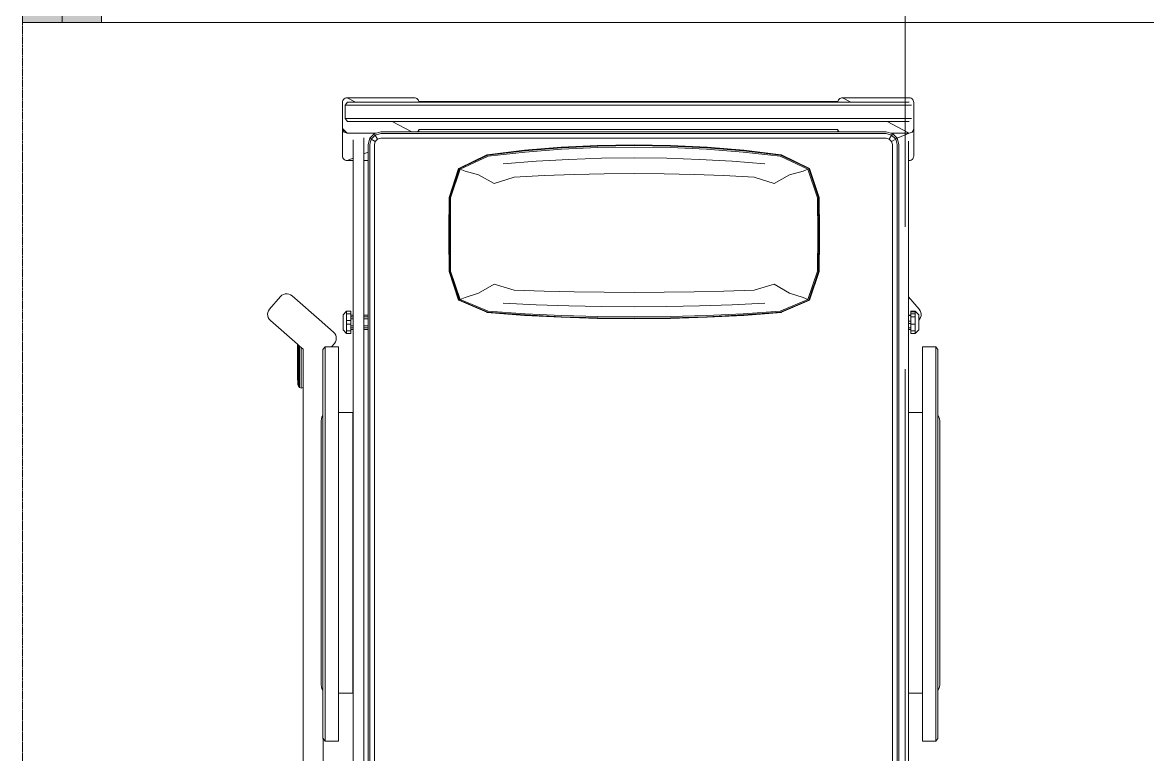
# Model space of a CAD drawing. Header units: millimetres. Extents: x -280308 to 6402717, y -14 to 2073074.
# Drawn here: x -29117 to -26982, y 569759 to 571148 of the extents above; entities that cross this region are included whole.
import ezdxf
from ezdxf.enums import TextEntityAlignment as Align

# ---------------------------------------------------------------- set-up
doc = ezdxf.new("R2010")
doc.units = ezdxf.units.MM
doc.linetypes.add('ACAD_ISO08W100', pattern=[36, 24, -3, 6, -3])
doc.linetypes.add('DASHED2', pattern=[0.375, 0.25, -0.125])
doc.layers.get('0').update_dxf_attribs({"lineweight": 0})
for name, color, linetype, lineweight in [('A-ALINE-1', 91, 'Continuous', 20), ('A-ALINE-6', 117, 'Continuous', 9), ('A-ANNOTATION', 144, 'Continuous', 0), ('A-FURN-EQPM', 177, 'Continuous', 0)]:
    doc.layers.add(name, color=color, linetype=linetype, lineweight=lineweight)
doc.layers.add('A-FILL-1', color=7, linetype='Continuous', lineweight=0, true_color=0x454545)
doc.layers.add('A-TEXT', color=254, linetype='Continuous')
doc.styles.get("Standard").update_dxf_attribs({"font": 'arial.ttf'})

# ---------------------------------------------------------------- blocks, each defined once
blk = doc.blocks.new('A$Ccf87384a')
blk.add_wipeout([(-75, 75), (75, 75), (75, -75), (-75, -75)])
blk.add_wipeout([(-75, -75), (-75, 75), (75, 75), (75, -75)])
at = {"layer": 'A-FILL-1', "ltscale": 0.25}
h = blk.add_hatch(color=256, dxfattribs=at)
h.dxf.hatch_style = 1
h.paths.add_polyline_path([(-75, -75), (-75, 75), (75, 75), (75, -75)])
at = {"layer": 'A-ALINE-1'}
blk.add_lwpolyline([(-75, -75), (-75, 75), (75, 75), (75, -75)], close=True, dxfattribs=at)
at = {"layer": 'A-FILL-1', "ltscale": 0.25}
for p, q in [((0, 75), (0, -75)), ((-75, 0), (75, 0))]:
    blk.add_line(p, q, dxfattribs=at)
blk = doc.blocks.new('A$Cf856f872')
at = {"layer": 'A-ALINE-6'}
blk.add_lwpolyline([(17047.8, -3397), (21497.8, -3397), (21497.8, -3547), (17047.8, -3547)], close=True, dxfattribs=at)
at = {"ltscale": 0.25}
blk.add_blockref('A$Ccf87384a', (16972.8, -3472), dxfattribs=at)
blk = doc.blocks.new('A$C872eac23')
at = {"color": 0, "linetype": 'ByBlock', "lineweight": -2}
for p, q in [((-0.5429, -0.0018), (-0.5426, 0.0002)), ((-0.5426, 0.0002), (-0.542, 0.0021)), ((-0.542, 0.0021), (-0.5409, 0.0037)), ((-0.5409, 0.0037), (-0.5396, 0.0051)), ((-0.5396, 0.0051), (-0.5379, 0.0061)), ((-0.5379, 0.0061), (-0.536, 0.0068)), ((-0.536, 0.0068), (-0.534, 0.007)), ((-0.534, 0.007), (-0.4063, 0.007)), ((-0.534, 0.007), (-0.518, -0.0014)), ((-0.4063, 0.007), (-0.4046, 0.0069)), ((-0.4046, 0.0069), (-0.4029, 0.0063)), ((-0.4029, 0.0063), (-0.4014, 0.0055)), ((-0.4014, 0.0055), (-0.4001, 0.0045)), ((-0.4001, 0.0045), (-0.399, 0.0031)), ((-0.399, 0.0031), (-0.3982, 0.0017)), ((-0.3982, 0.0017), (-0.3977, 0)), ((-0.3977, 0), (0.3977, 0)), ((0.3977, 0), (0.3982, 0.0017)), ((0.3982, 0.0017), (0.399, 0.0032)), ((0.399, 0.0032), (0.4001, 0.0045)), ((0.4001, 0.0045), (0.4014, 0.0055)), ((0.4014, 0.0055), (0.4029, 0.0063)), ((0.4029, 0.0063), (0.4046, 0.0069)), ((0.4046, 0.0069), (0.4064, 0.007)), ((0.4064, 0.007), (0.5327, 0.007)), ((0.4064, 0.007), (0.4222, -0.0014)), ((0.5327, 0.007), (0.5348, 0.0068)), ((0.5348, 0.0068), (0.5366, 0.0061)), ((0.5366, 0.0061), (0.5383, 0.0051)), ((0.5383, 0.0051), (0.5396, 0.0037)), ((0.5396, 0.0037), (0.5407, 0.0021)), ((0.5407, 0.0021), (0.5413, 0.0002)), ((0.5413, 0.0002), (0.5416, -0.0018)), ((-0.5429, -0.0511), (-0.5429, -0.0018)), ((-0.5333, -0.0014), (-0.5378, -0.0071)), ((-0.5378, -0.0071), (-0.5378, -0.0321)), ((-0.5378, -0.0071), (0.5376, -0.0071)), ((-0.5333, -0.0014), (-0.518, -0.0014)), ((0.4222, -0.0014), (-0.518, -0.0014)), ((0.5331, -0.0014), (0.4222, -0.0014)), ((0.5416, -0.0018), (0.5416, -0.0511)), ((-0.5333, -0.0378), (-0.5378, -0.0321)), ((-0.5378, -0.0321), (0.5376, -0.0321)), ((-0.5333, -0.0378), (-0.4486, -0.0378)), ((-0.4486, -0.0378), (-0.4109, -0.0575)), ((-0.4486, -0.0378), (0.4909, -0.0378)), ((0.4909, -0.0378), (0.5317, -0.0594)), ((0.5331, -0.0378), (0.4909, -0.0378)), ((-0.5429, -0.1034), (-0.5429, -0.0511)), ((-0.5426, -0.0531), (-0.5429, -0.0511)), ((-0.534, -0.06), (-0.5429, -0.0511)), ((-0.542, -0.055), (-0.5426, -0.0531)), ((-0.5409, -0.0566), (-0.542, -0.055)), ((-0.5396, -0.058), (-0.5409, -0.0566)), ((-0.5379, -0.0591), (-0.5396, -0.058)), ((-0.536, -0.0597), (-0.5379, -0.0591)), ((-0.534, -0.06), (-0.536, -0.0597)), ((-0.479, -0.06), (-0.534, -0.06)), ((-0.4821, -0.0608), (-0.4909, -0.0696)), ((-0.4805, -0.0636), (-0.4881, -0.0712)), ((-0.479, -0.06), (-0.4821, -0.0608)), ((-0.4821, -0.0608), (-0.4805, -0.0636)), ((-0.47, -0.0608), (-0.4805, -0.0636)), ((-0.4805, -0.0636), (-0.476, -0.0712)), ((-0.47, -0.0575), (-0.479, -0.06)), ((-0.4109, -0.0575), (-0.47, -0.0575)), ((-0.47, -0.0608), (0.4892, -0.0608)), ((-0.4003, -0.0575), (-0.4109, -0.0575)), ((-0.4001, -0.0574), (-0.4003, -0.0575)), ((-0.4003, -0.0575), (-0.3977, -0.0575)), ((-0.399, -0.0561), (-0.4001, -0.0574)), ((-0.3982, -0.0546), (-0.399, -0.0561)), ((-0.3977, -0.0529), (-0.3982, -0.0546)), ((-0.3977, -0.0575), (-0.3977, -0.0529)), ((0.3977, -0.0529), (-0.3977, -0.0529)), ((-0.3977, -0.0575), (0.3977, -0.0575)), ((0.3982, -0.0546), (0.3977, -0.0529)), ((0.3977, -0.0529), (0.3977, -0.0575)), ((0.4003, -0.0575), (0.3977, -0.0575)), ((0.399, -0.0561), (0.3982, -0.0546)), ((0.4001, -0.0574), (0.399, -0.0561)), ((0.4003, -0.0575), (0.4001, -0.0574)), ((0.4892, -0.0575), (0.4003, -0.0575)), ((0.4982, -0.06), (0.4892, -0.0575)), ((0.4996, -0.0636), (0.4892, -0.0608)), ((0.4996, -0.0636), (0.4952, -0.0712)), ((0.5327, -0.06), (0.4982, -0.06)), ((0.5013, -0.0608), (0.4982, -0.06)), ((0.5013, -0.0608), (0.4996, -0.0636)), ((0.5073, -0.0712), (0.4996, -0.0636)), ((0.5099, -0.0694), (0.5013, -0.0608)), ((0.5099, -0.0694), (0.5327, -0.06)), ((0.5317, -0.0595), (0.5317, -0.0594)), ((0.5317, -0.0594), (0.5327, -0.06)), ((0.5348, -0.0597), (0.5327, -0.06)), ((0.5366, -0.0591), (0.5348, -0.0597)), ((0.5383, -0.058), (0.5366, -0.0591)), ((0.5396, -0.0566), (0.5383, -0.058)), ((0.5407, -0.055), (0.5396, -0.0566)), ((0.5413, -0.0531), (0.5407, -0.055)), ((0.5416, -0.0511), (0.5413, -0.0531)), ((0.5416, -0.1034), (0.5416, -0.0511)), ((-0.5224, -0.0729), (-0.5224, -0.1075)), ((-0.5019, -0.0991), (-0.5019, -0.0687)), ((-0.4909, -0.0696), (-0.4941, -0.0817)), ((-0.4941, -0.0817), (-0.4941, -0.0959)), ((-0.4909, -0.0696), (-0.4881, -0.0712)), ((-0.4881, -0.0712), (-0.4909, -0.0817)), ((-0.4909, -2.1111), (-0.4909, -0.0817)), ((-0.4881, -0.0712), (-0.4805, -0.0757)), ((-0.4805, -0.0757), (-0.4821, -0.0817)), ((-0.4821, -2.1111), (-0.4821, -0.0817)), ((-0.476, -0.0712), (-0.4805, -0.0757)), ((-0.47, -0.0696), (-0.476, -0.0712)), ((-0.47, -0.0696), (0.4892, -0.0696)), ((-0.0584, -0.0835), (-0.1276, -0.0868)), ((-0.127, -0.0881), (-0.0581, -0.0849)), ((-0.0584, -0.0835), (0.0109, -0.0824)), ((-0.0581, -0.0849), (0.0109, -0.0838)), ((0.0801, -0.0835), (0.0109, -0.0824)), ((0.0109, -0.0838), (0.0798, -0.0849)), ((0.0798, -0.0849), (0.1487, -0.0881)), ((0.0801, -0.0835), (0.1493, -0.0868)), ((0.4952, -0.0712), (0.4892, -0.0696)), ((0.4996, -0.0757), (0.4952, -0.0712)), ((0.5073, -0.0712), (0.4996, -0.0757)), ((0.5013, -0.0817), (0.4996, -0.0757)), ((0.5013, -0.0817), (0.5013, -1.3546)), ((0.5101, -0.0696), (0.5073, -0.0712)), ((0.5101, -0.0817), (0.5073, -0.0712)), ((0.5101, -0.0696), (0.5099, -0.0694)), ((0.5133, -0.0817), (0.5101, -0.0696)), ((0.5101, -0.0817), (0.5101, -1.3546)), ((0.5133, -0.0817), (0.5133, -1.3546)), ((0.5317, -0.1122), (0.5317, -0.0752)), ((-0.5429, -0.1034), (-0.5426, -0.1054)), ((-0.5426, -0.1054), (-0.542, -0.1072)), ((-0.5019, -0.0991), (-0.4941, -0.0959)), ((-0.5019, -0.1122), (-0.5019, -0.0991)), ((-0.4941, -0.0959), (-0.4941, -0.1122)), ((-0.2688, -0.1013), (-0.3218, -0.127)), ((-0.3205, -0.1274), (-0.2669, -0.1017)), ((-0.266, -0.1035), (-0.3191, -0.1286)), ((-0.2688, -0.1013), (-0.2681, -0.1009)), ((-0.1973, -0.0925), (-0.2681, -0.1009)), ((-0.2669, -0.1017), (-0.1965, -0.0936)), ((-0.196, -0.096), (-0.266, -0.1035)), ((-0.1973, -0.0925), (-0.1276, -0.0868)), ((-0.1965, -0.0936), (-0.127, -0.0881)), ((-0.1268, -0.0907), (-0.196, -0.096)), ((-0.058, -0.0875), (-0.1268, -0.0907)), ((0.0109, -0.0865), (-0.058, -0.0875)), ((0.0797, -0.0875), (0.0109, -0.0865)), ((0.1485, -0.0907), (0.0797, -0.0875)), ((0.2178, -0.096), (0.1485, -0.0907)), ((0.1487, -0.0881), (0.2182, -0.0936)), ((0.2191, -0.0925), (0.1493, -0.0868)), ((0.2878, -0.1035), (0.2178, -0.096)), ((0.2182, -0.0936), (0.2887, -0.1017)), ((0.2191, -0.0925), (0.2898, -0.1009)), ((0.3408, -0.1286), (0.2878, -0.1035)), ((0.2887, -0.1017), (0.3422, -0.1274)), ((0.2906, -0.1013), (0.2898, -0.1009)), ((0.2906, -0.1013), (0.3435, -0.127)), ((0.5407, -0.1072), (0.5413, -0.1054)), ((0.5413, -0.1054), (0.5416, -0.1034)), ((-0.542, -0.1072), (-0.5409, -0.1089)), ((-0.5409, -0.1089), (-0.5396, -0.1103)), ((-0.5396, -0.1103), (-0.5379, -0.1113)), ((-0.5379, -0.1113), (-0.536, -0.112)), ((-0.536, -0.112), (-0.534, -0.1122)), ((-0.534, -0.1122), (-0.5224, -0.1075)), ((-0.534, -0.1122), (-0.5224, -0.1122)), ((-0.5224, -0.1075), (-0.5224, -0.1122)), ((-0.5224, -0.1122), (-0.5224, -0.4056)), ((-0.5019, -0.1122), (-0.4941, -0.1122)), ((-0.5019, -0.4056), (-0.5019, -0.1122)), ((-0.4941, -0.4056), (-0.4941, -0.1122)), ((-0.3223, -0.1273), (-0.3405, -0.1824)), ((-0.3218, -0.127), (-0.3404, -0.1823)), ((-0.3392, -0.1825), (-0.3205, -0.1274)), ((-0.3218, -0.127), (-0.3223, -0.1273)), ((-0.3205, -0.1274), (-0.3218, -0.127)), ((-0.1752, -0.1134), (-0.2375, -0.1183)), ((-0.1752, -0.1134), (-0.1131, -0.1099)), ((-0.0511, -0.1078), (-0.1131, -0.1099)), ((-0.0511, -0.1078), (0.0109, -0.1071)), ((0.0729, -0.1078), (0.0109, -0.1071)), ((0.0729, -0.1078), (0.1348, -0.1099)), ((0.1969, -0.1134), (0.1348, -0.1099)), ((0.1969, -0.1134), (0.2592, -0.1183)), ((0.3435, -0.127), (0.3422, -0.1274)), ((0.3422, -0.1274), (0.3609, -0.1825)), ((0.344, -0.1273), (0.3435, -0.127)), ((0.3435, -0.127), (0.3621, -0.1823)), ((0.3623, -0.1824), (0.344, -0.1273)), ((0.5317, -0.1122), (0.5327, -0.1122)), ((0.5317, -0.371), (0.5317, -0.1122)), ((0.5327, -0.1122), (0.5348, -0.112)), ((0.5348, -0.112), (0.5366, -0.1113)), ((0.5366, -0.1113), (0.5383, -0.1103)), ((0.5383, -0.1103), (0.5396, -0.1089)), ((0.5396, -0.1089), (0.5407, -0.1072)), ((-0.3191, -0.1286), (-0.3374, -0.1831)), ((-0.3096, -0.1319), (-0.3191, -0.1286)), ((-0.2843, -0.1394), (-0.3096, -0.1319)), ((-0.2551, -0.1558), (-0.2843, -0.1394)), ((-0.2166, -0.1437), (-0.2551, -0.1558)), ((-0.1597, -0.1406), (-0.2166, -0.1437)), ((-0.1028, -0.1384), (-0.1597, -0.1406)), ((-0.046, -0.137), (-0.1028, -0.1384)), ((0.0109, -0.1366), (-0.046, -0.137)), ((0.0677, -0.137), (0.0109, -0.1366)), ((0.1246, -0.1384), (0.0677, -0.137)), ((0.1814, -0.1406), (0.1246, -0.1384)), ((0.2384, -0.1437), (0.1814, -0.1406)), ((0.2768, -0.1558), (0.2384, -0.1437)), ((0.306, -0.1394), (0.2768, -0.1558)), ((0.3314, -0.1319), (0.306, -0.1394)), ((0.3314, -0.1319), (0.3408, -0.1286)), ((0.3591, -0.1831), (0.3408, -0.1286)), ((-0.3408, -0.246), (-0.3404, -0.1823)), ((-0.3405, -0.1824), (-0.3408, -0.246)), ((-0.3398, -0.2526), (-0.3392, -0.1825)), ((-0.3374, -0.1831), (-0.3379, -0.2526)), ((0.3596, -0.2526), (0.3591, -0.1831)), ((0.3609, -0.1825), (0.3615, -0.2526)), ((0.3626, -0.246), (0.3621, -0.1823)), ((0.3626, -0.246), (0.3623, -0.1824)), ((-0.3409, -0.2526), (-0.3408, -0.246)), ((-0.3409, -0.2526), (-0.3408, -0.2592)), ((-0.3392, -0.3227), (-0.3398, -0.2526)), ((-0.3379, -0.2526), (-0.3374, -0.3221)), ((0.3591, -0.3221), (0.3596, -0.2526)), ((0.3615, -0.2526), (0.3609, -0.3227)), ((0.3626, -0.2526), (0.3626, -0.246)), ((0.3626, -0.2526), (0.3626, -0.2592)), ((-0.3408, -0.2592), (-0.3405, -0.3228)), ((-0.3408, -0.2592), (-0.3404, -0.3229)), ((0.3626, -0.2592), (0.3621, -0.3229)), ((0.3623, -0.3228), (0.3626, -0.2592)), ((-0.3405, -0.3228), (-0.3223, -0.377)), ((-0.3218, -0.3773), (-0.3404, -0.3229)), ((-0.3205, -0.3769), (-0.3392, -0.3227)), ((-0.3374, -0.3221), (-0.3191, -0.3756)), ((0.3408, -0.3756), (0.3591, -0.3221)), ((0.3609, -0.3227), (0.3422, -0.3769)), ((0.3435, -0.3773), (0.3621, -0.3229)), ((0.344, -0.377), (0.3623, -0.3228)), ((-0.2843, -0.3637), (-0.2551, -0.3469)), ((-0.2166, -0.3578), (-0.2551, -0.3469)), ((-0.1597, -0.3597), (-0.2166, -0.3578)), ((-0.1028, -0.3612), (-0.1597, -0.3597)), ((-0.046, -0.362), (-0.1028, -0.3612)), ((0.0109, -0.3623), (-0.046, -0.362)), ((0.0677, -0.362), (0.0109, -0.3623)), ((0.1246, -0.3612), (0.0677, -0.362)), ((0.1814, -0.3597), (0.1246, -0.3612)), ((0.2384, -0.3578), (0.1814, -0.3597)), ((0.2768, -0.3469), (0.2384, -0.3578)), ((0.2768, -0.3469), (0.306, -0.3637)), ((-0.681, -0.3941), (-0.6601, -0.3701)), ((-0.6601, -0.3701), (-0.6575, -0.3677)), ((-0.6575, -0.3677), (-0.6545, -0.3661)), ((-0.6545, -0.3661), (-0.6512, -0.3651)), ((-0.6512, -0.3651), (-0.6479, -0.3649)), ((-0.6479, -0.3649), (-0.6445, -0.3654)), ((-0.6445, -0.3654), (-0.6414, -0.3667)), ((-0.6414, -0.3667), (-0.6384, -0.3687)), ((-0.6384, -0.3687), (-0.5819, -0.4181)), ((-0.3223, -0.377), (-0.3218, -0.3773)), ((-0.3218, -0.3773), (-0.3205, -0.3769)), ((-0.2688, -0.4001), (-0.3218, -0.3773)), ((-0.2669, -0.3997), (-0.3205, -0.3769)), ((-0.3096, -0.3719), (-0.3191, -0.3756)), ((-0.3191, -0.3756), (-0.266, -0.3979)), ((-0.3096, -0.3719), (-0.2843, -0.3637)), ((-0.1752, -0.3857), (-0.2375, -0.3827)), ((0.1969, -0.3857), (0.2592, -0.3827)), ((0.2878, -0.3979), (0.3408, -0.3756)), ((0.3422, -0.3769), (0.2887, -0.3997)), ((0.2906, -0.4001), (0.3435, -0.3773)), ((0.306, -0.3637), (0.3314, -0.3719)), ((0.3314, -0.3719), (0.3408, -0.3756)), ((0.3422, -0.3769), (0.3435, -0.3773)), ((0.3435, -0.3773), (0.344, -0.377)), ((0.5317, -0.371), (0.5519, -0.3941)), ((0.5317, -0.4056), (0.5317, -0.371)), ((-0.6848, -0.4035), (-0.6843, -0.4002)), ((-0.6846, -0.4069), (-0.6848, -0.4035)), ((-0.6843, -0.4002), (-0.683, -0.397)), ((-0.683, -0.397), (-0.681, -0.3941)), ((-0.5348, -0.3981), (-0.5416, -0.405)), ((-0.5416, -0.405), (-0.5416, -0.4332)), ((-0.5267, -0.3981), (-0.5348, -0.3981)), ((-0.5348, -0.3981), (-0.5348, -0.403)), ((-0.5267, -0.403), (-0.5348, -0.403)), ((-0.5348, -0.4154), (-0.5348, -0.403)), ((-0.5267, -0.3981), (-0.5267, -0.403)), ((-0.5267, -0.4056), (-0.5267, -0.403)), ((-0.5224, -0.4056), (-0.5267, -0.4056)), ((-0.5267, -0.4056), (-0.5267, -0.4087)), ((-0.5224, -0.4056), (-0.5224, -0.4087)), ((-0.4941, -0.4056), (-0.5019, -0.4056)), ((-0.5019, -0.4087), (-0.5019, -0.4056)), ((-0.4941, -0.4056), (-0.4941, -0.4087)), ((-0.2681, -0.4005), (-0.2688, -0.4001)), ((-0.1973, -0.406), (-0.2681, -0.4005)), ((-0.1965, -0.4049), (-0.2669, -0.3997)), ((-0.266, -0.3979), (-0.196, -0.4027)), ((-0.127, -0.4085), (-0.1965, -0.4049)), ((-0.196, -0.4027), (-0.1268, -0.4061)), ((-0.1752, -0.3857), (-0.1131, -0.388)), ((-0.0511, -0.3893), (-0.1131, -0.388)), ((-0.0511, -0.3893), (0.0109, -0.3898)), ((0.0729, -0.3893), (0.0109, -0.3898)), ((0.0729, -0.3893), (0.1348, -0.388)), ((0.1969, -0.3857), (0.1348, -0.388)), ((0.1485, -0.4061), (0.2178, -0.4027)), ((0.2182, -0.4049), (0.1487, -0.4085)), ((0.2178, -0.4027), (0.2878, -0.3979)), ((0.2887, -0.3997), (0.2182, -0.4049)), ((0.2191, -0.406), (0.2898, -0.4005)), ((0.2898, -0.4005), (0.2906, -0.4001)), ((0.5363, -0.4056), (0.5317, -0.4056)), ((0.5317, -0.4064), (0.5317, -0.4056)), ((0.5363, -0.3993), (0.5363, -0.3981)), ((0.5444, -0.3981), (0.5363, -0.3981)), ((0.5363, -0.403), (0.5363, -0.3993)), ((0.5363, -0.3993), (0.5444, -0.3993)), ((0.5363, -0.403), (0.5363, -0.4056)), ((0.5363, -0.403), (0.5444, -0.403)), ((0.5363, -0.4064), (0.5363, -0.4056)), ((0.5444, -0.3993), (0.5444, -0.3981)), ((0.5511, -0.405), (0.5444, -0.3981)), ((0.5444, -0.403), (0.5444, -0.3993)), ((0.5444, -0.4086), (0.5444, -0.403)), ((0.5511, -0.4149), (0.5511, -0.405)), ((0.5519, -0.3941), (0.5539, -0.397)), ((0.5539, -0.397), (0.5551, -0.4002)), ((0.5551, -0.4002), (0.5556, -0.4035)), ((0.5556, -0.4035), (0.5554, -0.4069)), ((-0.6836, -0.4101), (-0.6846, -0.4069)), ((-0.6819, -0.4131), (-0.6836, -0.4101)), ((-0.6796, -0.4157), (-0.6819, -0.4131)), ((-0.6281, -0.4607), (-0.6796, -0.4157)), ((-0.5819, -0.4181), (-0.5817, -0.4182)), ((-0.5819, -0.4181), (-0.5817, -0.4183)), ((-0.5817, -0.4183), (-0.5817, -0.4182)), ((-0.5817, -0.4182), (-0.5811, -0.4188)), ((-0.5817, -0.4183), (-0.5811, -0.4188)), ((-0.5811, -0.4188), (-0.5596, -0.4376)), ((-0.5267, -0.4154), (-0.5348, -0.4154)), ((-0.5348, -0.4154), (-0.5348, -0.4227)), ((-0.5267, -0.4227), (-0.5348, -0.4227)), ((-0.5348, -0.4352), (-0.5348, -0.4227)), ((-0.5224, -0.4087), (-0.5267, -0.4087)), ((-0.5267, -0.4087), (-0.5267, -0.4123)), ((-0.5224, -0.4123), (-0.5267, -0.4123)), ((-0.5267, -0.4123), (-0.5267, -0.4154)), ((-0.5267, -0.4154), (-0.5267, -0.4227)), ((-0.5267, -0.4227), (-0.5267, -0.4258)), ((-0.5224, -0.4258), (-0.5267, -0.4258)), ((-0.5267, -0.4258), (-0.5267, -0.4294)), ((-0.5224, -0.4087), (-0.5224, -0.4123)), ((-0.5224, -0.4123), (-0.5224, -0.4258)), ((-0.5224, -0.4258), (-0.5224, -0.4294)), ((-0.4941, -0.4087), (-0.5019, -0.4087)), ((-0.5019, -0.4123), (-0.5019, -0.4087)), ((-0.4941, -0.4123), (-0.5019, -0.4123)), ((-0.5019, -0.4258), (-0.5019, -0.4123)), ((-0.4941, -0.4258), (-0.5019, -0.4258)), ((-0.5019, -0.4294), (-0.5019, -0.4258)), ((-0.4941, -0.4087), (-0.4941, -0.4123)), ((-0.4941, -0.4123), (-0.4941, -0.4258)), ((-0.4941, -0.4258), (-0.4941, -0.4294)), ((-0.1973, -0.406), (-0.1276, -0.4096)), ((-0.0584, -0.4117), (-0.1276, -0.4096)), ((-0.0581, -0.4105), (-0.127, -0.4085)), ((-0.1268, -0.4061), (-0.058, -0.4081)), ((-0.0584, -0.4117), (0.0109, -0.4124)), ((0.0109, -0.4112), (-0.0581, -0.4105)), ((-0.058, -0.4081), (0.0109, -0.4088)), ((0.0109, -0.4088), (0.0797, -0.4081)), ((0.0798, -0.4105), (0.0109, -0.4112)), ((0.0801, -0.4117), (0.0109, -0.4124)), ((0.0797, -0.4081), (0.1485, -0.4061)), ((0.1487, -0.4085), (0.0798, -0.4105)), ((0.0801, -0.4117), (0.1493, -0.4096)), ((0.2191, -0.406), (0.1493, -0.4096)), ((0.5317, -0.4064), (0.5363, -0.4064)), ((0.5317, -0.4167), (0.5317, -0.4064)), ((0.5317, -0.4167), (0.5363, -0.4167)), ((0.5317, -0.4214), (0.5317, -0.4167)), ((0.5317, -0.4214), (0.5363, -0.4214)), ((0.5317, -0.4294), (0.5317, -0.4214)), ((0.5363, -0.4086), (0.5363, -0.4064)), ((0.5363, -0.4086), (0.5444, -0.4086)), ((0.5363, -0.4086), (0.5363, -0.4167)), ((0.5363, -0.4214), (0.5363, -0.4167)), ((0.5363, -0.4227), (0.5363, -0.4214)), ((0.5363, -0.4227), (0.5444, -0.4227)), ((0.5363, -0.4294), (0.5363, -0.4227)), ((0.5444, -0.4086), (0.5444, -0.4227)), ((0.5444, -0.4227), (0.5444, -0.4352)), ((0.5528, -0.4131), (0.5511, -0.4149)), ((0.5511, -0.4332), (0.5511, -0.4149)), ((0.5545, -0.4101), (0.5528, -0.4131)), ((0.5554, -0.4069), (0.5545, -0.4101)), ((-0.5596, -0.4376), (-0.5572, -0.4403)), ((-0.5572, -0.4403), (-0.5555, -0.4433)), ((-0.5555, -0.4433), (-0.5546, -0.4465)), ((-0.5546, -0.4465), (-0.5544, -0.4498)), ((-0.5348, -0.4401), (-0.5416, -0.4332)), ((-0.5267, -0.4352), (-0.5348, -0.4352)), ((-0.5348, -0.4401), (-0.5348, -0.4352)), ((-0.5267, -0.4401), (-0.5348, -0.4401)), ((-0.5224, -0.4294), (-0.5267, -0.4294)), ((-0.5267, -0.4326), (-0.5267, -0.4294)), ((-0.5224, -0.4326), (-0.5267, -0.4326)), ((-0.5267, -0.4352), (-0.5267, -0.4326)), ((-0.5267, -0.4352), (-0.5267, -0.4401)), ((-0.5224, -0.4294), (-0.5224, -0.4326)), ((-0.5224, -0.4326), (-0.5224, -1.7081)), ((-0.4941, -0.4294), (-0.5019, -0.4294)), ((-0.5019, -0.4326), (-0.5019, -0.4294)), ((-0.4941, -0.4326), (-0.5019, -0.4326)), ((-0.5019, -0.4326), (-0.5019, -1.7083)), ((-0.4941, -0.4294), (-0.4941, -0.4326)), ((-0.4941, -0.4326), (-0.4941, -1.7084)), ((0.5317, -0.4294), (0.5363, -0.4294)), ((0.5317, -0.4326), (0.5317, -0.4294)), ((0.5317, -0.4326), (0.5363, -0.4326)), ((0.5317, -0.4326), (0.5317, -0.5902)), ((0.5363, -0.4294), (0.5363, -0.4326)), ((0.5363, -0.4326), (0.5363, -0.4352)), ((0.5363, -0.4352), (0.5444, -0.4352)), ((0.5363, -0.4352), (0.5363, -0.4401)), ((0.5363, -0.4401), (0.5444, -0.4401)), ((0.5444, -0.4401), (0.5511, -0.4332)), ((0.5444, -0.4352), (0.5444, -0.4401)), ((-0.6272, -0.4615), (-0.6281, -0.4607)), ((-0.6281, -0.4607), (-0.6281, -0.5289)), ((-0.6264, -0.4622), (-0.6272, -0.4615)), ((-0.6272, -0.5292), (-0.6272, -0.4615)), ((-0.624, -0.4643), (-0.6264, -0.4622)), ((-0.6264, -0.4622), (-0.6264, -0.5406)), ((-0.6208, -0.4671), (-0.624, -0.4643)), ((-0.624, -0.4643), (-0.624, -0.543)), ((-0.6176, -0.4699), (-0.6208, -0.4671)), ((-0.6208, -0.4671), (-0.6208, -0.5438)), ((-0.5757, -0.4657), (-0.5798, -0.471)), ((-0.5637, -0.4657), (-0.5757, -0.4657)), ((-0.5757, -1.2141), (-0.5757, -0.4657)), ((-0.5581, -0.4593), (-0.5637, -0.4657)), ((-0.5502, -0.4657), (-0.5637, -0.4657)), ((-0.5561, -0.4564), (-0.5581, -0.4593)), ((-0.5549, -0.4532), (-0.5561, -0.4564)), ((-0.5544, -0.4498), (-0.5549, -0.4532)), ((-0.5502, -0.5902), (-0.5502, -0.4657)), ((0.5834, -0.4657), (0.5579, -0.4657)), ((0.5579, -0.5902), (0.5579, -0.4657)), ((0.5875, -0.471), (0.5834, -0.4657)), ((0.5834, -1.2141), (0.5834, -0.4657)), ((-0.6176, -0.4699), (-0.6176, -0.543)), ((-0.5798, -0.5962), (-0.5798, -0.471)), ((0.5875, -0.471), (0.5875, -0.5962)), ((-0.6281, -0.5289), (-0.6272, -0.5292)), ((-0.6272, -0.5374), (-0.6272, -0.5292)), ((-0.6272, -0.5374), (-0.6264, -0.5406)), ((-0.6264, -0.5406), (-0.624, -0.543)), ((-0.624, -0.543), (-0.6208, -0.5438)), ((-0.6208, -0.5438), (-0.6176, -0.543)), ((-0.6176, -0.543), (-0.6176, -1.6843)), ((-0.5798, -0.5962), (-0.5816, -0.5991)), ((-0.5798, -1.1173), (-0.5798, -0.5962)), ((-0.5231, -0.5902), (-0.5502, -0.5902)), ((-0.5502, -1.1233), (-0.5502, -0.5902)), ((-0.5231, -1.1233), (-0.5231, -0.5902)), ((0.5317, -0.5902), (0.5579, -0.5902)), ((0.5317, -1.1233), (0.5317, -0.5902)), ((0.5579, -0.5902), (0.5579, -1.1233)), ((0.5875, -0.5962), (0.5893, -0.5991)), ((0.5875, -0.5962), (0.5875, -1.1173)), ((-0.5828, -0.6024), (-0.5832, -0.6061)), ((-0.5832, -0.6061), (-0.5832, -1.1074)), ((-0.5816, -0.5991), (-0.5828, -0.6024)), ((0.5893, -0.5991), (0.5905, -0.6024)), ((0.5905, -0.6024), (0.5909, -0.6061)), ((0.5909, -0.6061), (0.5909, -1.1074)), ((-0.5832, -1.1074), (-0.5828, -1.1111)), ((0.5909, -1.1074), (0.5905, -1.1111)), ((-0.5828, -1.1111), (-0.5816, -1.1144)), ((-0.5816, -1.1144), (-0.5798, -1.1173)), ((-0.5798, -1.1173), (-0.5798, -1.2088)), ((-0.5502, -1.1233), (-0.5231, -1.1233)), ((-0.5502, -1.2141), (-0.5502, -1.1233)), ((0.5579, -1.1233), (0.5317, -1.1233)), ((0.5317, -1.3546), (0.5317, -1.1233)), ((0.5579, -1.2141), (0.5579, -1.1233)), ((0.5893, -1.1144), (0.5875, -1.1173)), ((0.5875, -1.1173), (0.5875, -1.2088)), ((0.5905, -1.1111), (0.5893, -1.1144)), ((-0.5795, -1.2092), (-0.5798, -1.2088)), ((-0.5795, -1.2092), (-0.5795, -1.6803)), ((-0.5757, -1.2141), (-0.5795, -1.2092)), ((-0.5757, -1.2141), (-0.5502, -1.2141)), ((0.5579, -1.2141), (0.5834, -1.2141)), ((0.5875, -1.2088), (0.5834, -1.2141))]:
    blk.add_line(p, q, dxfattribs=at)
blk = doc.blocks.new('A$C3304e30a')
at = {"color": 0, "linetype": 'DASHED2', "lineweight": -2, "ltscale": 6}
blk.add_lwpolyline([(4750, -1800), (4750, -5800), (7050, -5800), (7050, -1800)], close=True, dxfattribs=at)
at = {"color": 0, "linetype": 'ByBlock', "lineweight": -2, "xscale": 1000.000000000002, "yscale": 1000.000000000002, "zscale": 1000.000000000002}
blk.add_blockref('A$C872eac23', (5900, -1950), dxfattribs=at)
blk = doc.blocks.new('*U552')
at = {"layer": 'A-ANNOTATION', "linetype": 'ACAD_ISO08W100', "ltscale": 0.25}
blk.add_lwpolyline([(0, -5), (0, -90.5606)], dxfattribs=at)
at = {"layer": 'A-TEXT'}
blk.add_attdef('N', text='', height=0.9, dxfattribs=at).set_placement((0, 2.75), align=Align.MIDDLE_CENTER)
blk = doc.blocks.new('A$Cf37525da')
at = {"color": 124, "xscale": -360.0000000000001, "yscale": 360.0000000000001, "zscale": 360.0000000000001, "rotation": 180}
blk.add_blockref('*U552', (-49750, -25932.8), dxfattribs=at)
blk = doc.blocks.new('4')
at = {"ltscale": 0.25}
blk.add_blockref('A$Cf856f872', (-46014.9, 574695.2), dxfattribs=at)
blk.add_blockref('A$Cf37525da', (22307.9, 573023.3), dxfattribs=at)
at = {"layer": 'A-FURN-EQPM', "ltscale": 0.25}
blk.add_blockref('A$C3304e30a', (-33867.1, 572948.3), dxfattribs=at)

msp = doc.modelspace()

# ---------------------------------------------------------------- block references
msp.add_blockref('4', (0, 0))

doc.saveas('drawing.dxf')
